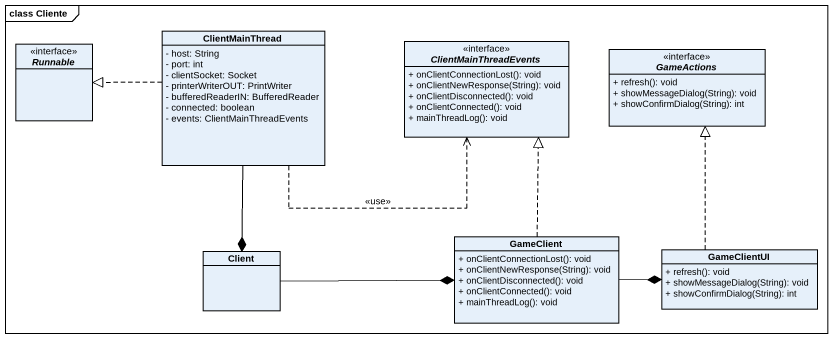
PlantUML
@startuml
mainframe class Cliente
hide circle
hide empty members
skinparam classAttributeIconSize 0
interface Runnable
class ClientMainThread {
  - host: String
  - port: int
  - clientSocket: Socket
  - printerWriterOUT: PrintWriter
  - bufferedReaderIN: BufferedReader
  - connected: boolean
  - events: ClientMainThreadEvents
}
interface ClientMainThreadEvents {
  + onClientConnectionLost(): void
  + onClientNewResponse(String): void
  + onClientDisconnected(): void
  + onClientConnected(): void
  + mainThreadLog(): void
}
interface GameActions {
  + refresh(): void
  + showMessageDialog(String): void
  + showConfirmDialog(String): int
}
class Client
class GameClient {
  + onClientConnectionLost(): void
  + onClientNewResponse(String): void
  + onClientDisconnected(): void
  + onClientConnected(): void
  + mainThreadLog(): void
}
class GameClientUI {
  + refresh(): void
  + showMessageDialog(String): void
  + showConfirmDialog(String): int
}
ClientMainThread .left.|> Runnable
ClientMainThread .right.> ClientMainThreadEvents : <<use>>
ClientMainThread --* Client
Client -right-* GameClient
GameClient .up.|> ClientMainThreadEvents
GameClient -right-* GameClientUI
GameClientUI .up.|> GameActions
@enduml
